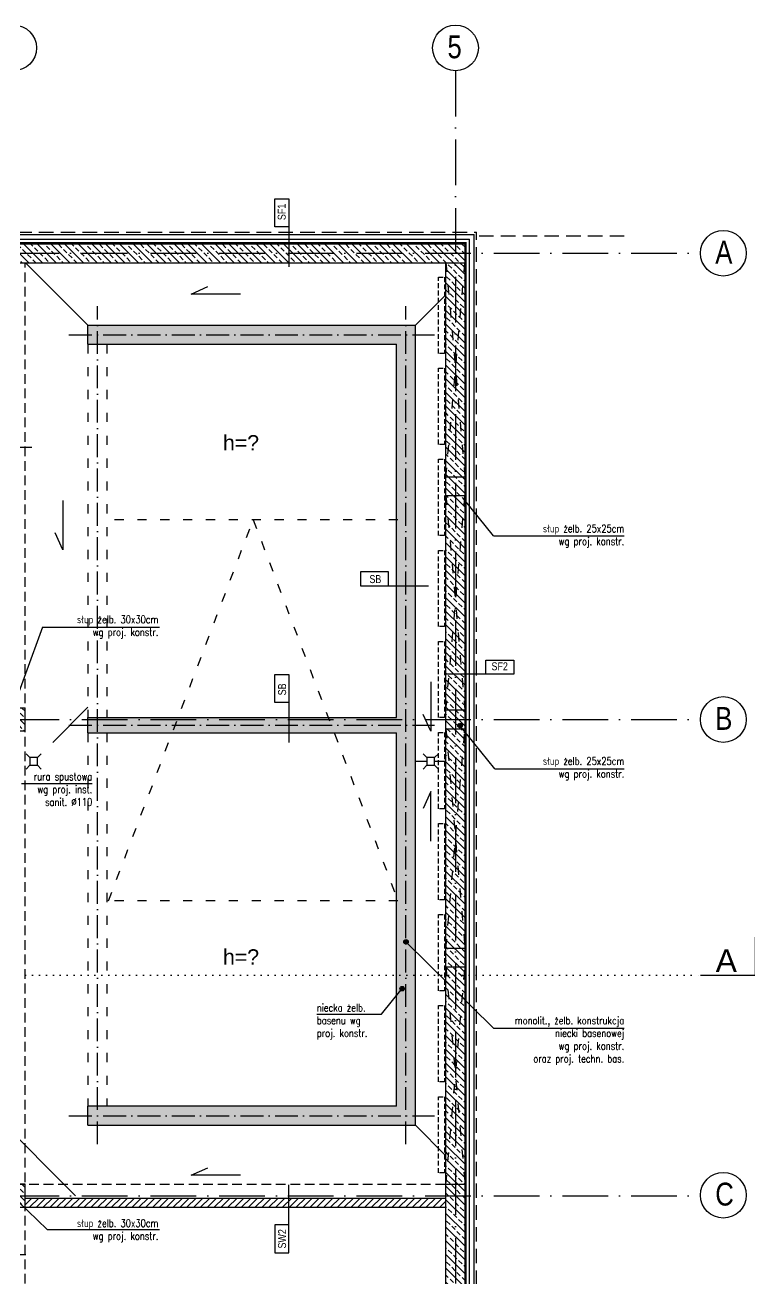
# Model space of a CAD drawing. Header units: millimetres. Extents: x 58205 to 122423, y 1055 to 94479.
# Drawn here: x 70700 to 71652, y 3144 to 4789 of the extents above; entities that cross this region are included whole.
import ezdxf

# ---------------------------------------------------------------- set-up
doc = ezdxf.new("R2010")
doc.units = ezdxf.units.MM
for name, pattern in [('ACAD_ISO03W100', [30, 12, -18]), ('ACAD_ISO07W100', [3, 0, -3]), ('ACAD_ISO10W100', [18, 12, -3, 0, -3]), ('HIDDEN', [9.525, 6.35, -3.175])]:
    doc.linetypes.add(name, pattern=pattern)
for name, color, linetype in [('+48_HACZE', 253, 'Continuous'), ('+48_IZOLACJE', 4, 'Continuous'), ('+48_MEBLE', 251, 'Continuous'), ('+48_OPISY', 3, 'Continuous'), ('+48_OPISY T', 3, 'Continuous'), ('+48_OPISY_STOLARKA', 3, 'Continuous'), ('+48_OPISY_ŚCIAN', 3, 'Continuous'), ('+48_OSIE', 8, 'Continuous'), ('+48_PODCIĄG', 4, 'ACAD_ISO03W100'), ('+48_PRZEBICIA', 143, 'Continuous'), ('+48_SCIANY', 1, 'Continuous'), ('+48_STOLARKA_DRZWI', 3, 'Continuous'), ('+48_WEŁNA', 252, 'Continuous'), ('+48_WIDOK', 5, 'Continuous'), ('SCHODY_', 2, 'Continuous')]:
    doc.layers.add(name, color=color, linetype=linetype)
doc.layers.get('0').freeze()
doc.styles.add('ARIAL', font='ARIAL.TTF')
doc.styles.get("Standard").update_dxf_attribs({"font": 'ARIAL.TTF'})
doc.styles.add('WRP_ARIAL', font='ARIAL.TTF', dxfattribs={"width": 0.8})
doc.linetypes.add('ZIGZAG', pattern='A,0.00254,-5.08,[131,ltypeshp.shx,S=5.08,R=0,X=-5.08,Y=0],-10.16,[131,ltypeshp.shx,S=5.08,R=180,X=5.08,Y=0],-5.08', length=20.32254)

# ---------------------------------------------------------------- blocks, each defined once
blk = doc.blocks.new('OZN_OSI')
at = {"layer": '+48_OSIE', "linetype": 'Continuous', "ltscale": 5}
blk.add_circle((0, -30), 30, dxfattribs=at)
at = {"layer": '+48_OSIE', "linetype": 'Continuous', "ltscale": 5, "style": 'WRP_ARIAL', "width": 0.8}
blk.add_attdef('NR', (-23.3, -43.5), '', height=30, dxfattribs=at)
blk = doc.blocks.new('SCIANA')
at = {"layer": '+48_OPISY_ŚCIAN', "ltscale": 5}
blk.add_line((-25, 0), (25, 0), dxfattribs=at)
blk.add_lwpolyline([(-60, 0), (-25, 0), (-25, 17.5), (-60, 17.5)], close=True, dxfattribs=at)
at = {"layer": '+48_OPISY_ŚCIAN', "ltscale": 5, "style": 'WRP_ARIAL', "width": 0.8}
blk.add_attdef('TYP', (-53.6, 4.8), '', height=10, dxfattribs=at)
blk = doc.blocks.new('kratka 10x10')
for p, q in [((-5, 5.1), (-10, 10.1)), ((5, 5.1), (10, 10.1)), ((-5, -4.9), (-10, -9.9)), ((5, -4.9), (10, -9.9))]:
    blk.add_line(p, q)
blk.add_lwpolyline([(5, 5.1), (-5, 5.1), (-5, -4.9), (5, -4.9)], close=True)
blk = doc.blocks.new('OPIS_STOLARKA')
at = {"layer": '+48_OPISY_STOLARKA'}
blk.add_line((0, 30), (0, -30), dxfattribs=at)
at = {"layer": '+48_STOLARKA_DRZWI'}
blk.add_circle((0, -45), 15, dxfattribs=at)
at = {"layer": '+48_OPISY_STOLARKA', "style": 'WRP_ARIAL', "width": 0.8}
for tag, p in [('SZER', (-2.3, -15.9)), ('WYS', (14.3, -13.6)), ('OZN', (5, -51.3))]:
    blk.add_attdef(tag, p, '', height=10, rotation=90, dxfattribs=at)

msp = doc.modelspace()

# ---------------------------------------------------------------- hatches: boundary and pattern name
at = {"layer": '+48_HACZE'}
h = msp.add_hatch(dxfattribs=at)
h.set_pattern_fill('ANSI33', color=256, scale=2, angle=90, style=0)
h.paths.add_polyline_path([(71277.984, 4489.671), (71265.484, 4489.671), (71265.484, 4001.5), (71273.226, 4001.5), (71277.984, 4001.5)])
h.paths.add_polyline_path([(71265.484, 4489.671), (70685.484, 4489.671), (70685.484, 4477.183), (71252.984, 4477.187), (71252.984, 4001.5), (71265.484, 4001.5)])
h.paths.add_polyline_path([(71265.484, 4502.176), (70685.484, 4502.175), (70685.484, 4489.671), (71265.484, 4489.671)])
h.paths.add_polyline_path([(71277.984, 4502.176), (71265.484, 4502.176), (71265.484, 4489.671), (71277.984, 4489.671)])
h = msp.add_hatch(dxfattribs=at)
h.set_pattern_fill('ANSI33', color=256, scale=2, angle=90, style=0)
h.paths.add_polyline_path([(70782.984, 3345.171), (70782.984, 3370.171), (71187.984, 3370.171), (71187.984, 3860.171), (70782.984, 3860.171), (70782.984, 3880.171), (71187.984, 3880.171), (71187.984, 4370.171), (70782.984, 4370.171), (70782.984, 4395.171), (71212.984, 4395.171), (71212.984, 3345.171)])
h = msp.add_hatch(dxfattribs=at)
h.set_pattern_fill('ANSI33', color=256, scale=2, angle=90, style=0)
h.paths.add_polyline_path([(71265.484, 4001.5), (71252.984, 4001.5), (71252.984, 3877.671), (71265.484, 3877.671)])
h.paths.add_polyline_path([(71277.984, 4001.5), (71273.226, 4001.5), (71265.484, 4001.5), (71265.484, 3877.671), (71277.984, 3877.671)])
h.paths.add_polyline_path([(71277.984, 3877.671), (71265.484, 3877.671), (71265.484, 3542.146), (71277.984, 3542.146)])
h.paths.add_polyline_path([(71265.484, 3877.671), (71252.984, 3877.671), (71252.984, 3542.146), (71265.484, 3542.146)])
h = msp.add_hatch(dxfattribs=at)
h.set_pattern_fill('ANSI33', color=256, scale=2, angle=90, style=0)
h.set_pattern_definition([(135, (1400, 3e-11), (-8.9802561, -8.9802561), []), (135, (1400, 8.98), (-8.9802561, -8.9802561), [6.35, -3.175])])
h.paths.add_polyline_path([(70670.484, 3862.671), (70700.484, 3862.671), (70700.484, 3892.671), (70670.484, 3892.671)])
h = msp.add_hatch(dxfattribs=at)
h.set_pattern_fill('ANSI33', color=256, scale=2, angle=90, style=0)
h.paths.add_polyline_path([(71277.984, 3252.671), (71265.484, 3252.671), (71265.484, 2647.671), (71277.984, 2647.671)])
h.paths.add_polyline_path([(71265.484, 3252.671), (71252.984, 3252.671), (71252.984, 2647.671), (71265.484, 2647.671)])
h.paths.add_polyline_path([(71265.484, 3542.146), (71252.984, 3542.146), (71252.984, 3252.671), (71265.484, 3252.671)])
h.paths.add_polyline_path([(71277.984, 3542.146), (71265.484, 3542.146), (71265.484, 3252.671), (71277.984, 3252.671)])
h = msp.add_hatch(dxfattribs=at)
h.set_pattern_fill('ANSI33', color=256, scale=2, angle=90, style=0)
h.set_pattern_definition([(135, (1400, -625), (-8.9802561, -8.9802561), []), (135, (1400, -616.02), (-8.9802561, -8.9802561), [6.35, -3.175])])
h.paths.add_polyline_path([(70670.484, 3237.671), (70700.484, 3237.671), (70700.484, 3267.671), (70670.484, 3267.671)])
h = msp.add_hatch(dxfattribs=at)
h.set_pattern_fill('ANSI31', color=256, scale=2, angle=180, style=0)
h.paths.add_polyline_path([(70999.984, 3237.671), (70999.984, 3249.671), (70700.484, 3249.671), (70700.484, 3237.671)])
h.paths.add_polyline_path([(71252.984, 3237.671), (71252.984, 3249.671), (70999.984, 3249.671), (70999.984, 3237.671)])
at = {"layer": '+48_OPISY T'}
h = msp.add_hatch(color=256, dxfattribs=at)
edge = h.paths.add_edge_path()
edge.add_arc((71271.377, 3869.773), 3, 0, 360)
h = msp.add_hatch(color=256, dxfattribs=at)
edge = h.paths.add_edge_path()
edge.add_arc((71200.484, 3585.969), 3, 0, 360)
h = msp.add_hatch(color=256, dxfattribs=at)
edge = h.paths.add_edge_path()
edge.add_arc((71195.556, 3524.507), 3, 0, 360)

# ---------------------------------------------------------------- linework, layer by layer
at = {"layer": '+48_IZOLACJE', "linetype": 'ACAD_ISO03W100', "ltscale": 0.5}
msp.add_lwpolyline([(68345.984, 3438.793, 2, 2, 0), (68345.984, 4503.171, 2, 2, 0), (68831.984, 4503.171, 2, 2, 0), (71278.984, 4503.171, 2, 2, 0), (71278.984, 2292.171, 2, 2, 0), (70214.484, 2292.171, 2, 2, 0), (70214.484, 2409.171, 2, 2, 0), (68831.984, 2409.171, 2, 2, 0), (68831.984, 3826.648, 0, 0, 0)], format="xyseb", dxfattribs=at)
at = {"layer": '+48_MEBLE'}
for p, q in [((70782.984, 4395.171), (70700.984, 4477.171)), ((71212.984, 4395.171), (71252.984, 4435.171)), ((70736.734, 3847.671), (70782.984, 3893.921)), ((71227.984, 3822.671), (71212.984, 3822.671)), ((71252.984, 3822.671), (71237.984, 3822.671)), ((70766.734, 3252.671), (70502.734, 3516.671)), ((71212.984, 3345.171), (71252.984, 3305.171))]:
    msp.add_line(p, q, dxfattribs=at)
at = {"layer": '+48_OPISY'}
for p, q in [((71315.531, 4118.801), (71275.339, 4168.671)), ((71315.531, 4118.801), (71487.052, 4118.801)), ((70723.249, 3998.745), (70678.878, 3876.355)), ((70723.249, 3998.745), (70876.791, 3998.745)), ((71317.293, 3812.801), (71271.377, 3869.773)), ((71317.293, 3812.801), (71487.052, 3812.801)), ((70788.74, 3793.363), (70695.607, 3793.363)), ((71315.531, 3472.581), (71200.484, 3585.969)), ((71315.531, 3472.581), (71487.052, 3472.581)), ((70729.413, 3208.363), (70691.637, 3245.235)), ((70729.413, 3208.363), (70876.791, 3208.363))]:
    msp.add_line(p, q, dxfattribs=at)
at = {"layer": '+48_OPISY', "linetype": 'ACAD_ISO07W100', "ltscale": 3}
msp.add_line((67852.909, 3542.146), (71587.052, 3542.146), dxfattribs=at)
at = {"layer": '+48_OPISY', "ltscale": 5}
msp.add_lwpolyline([(71587.052, 3542.146), (71663.052, 3542.146), (71663.052, 3592.146), (71659.052, 3592.146), (71659.052, 3542.146), (71663.052, 3542.146)], dxfattribs=at)
at = {"layer": '+48_OPISY'}
msp.add_lwpolyline([(71083.438, 3490.832), (71168.416, 3490.832), (71195.556, 3524.507)], dxfattribs=at)
at = {"layer": '+48_OPISY T'}
for centre in [(71271.377, 3869.773), (71200.484, 3585.969), (71195.556, 3524.507)]:
    msp.add_circle(centre, 3, dxfattribs=at)
at = {"layer": '+48_OSIE', "linetype": 'ACAD_ISO10W100', "ltscale": 5}
for p, q in [((71265.484, 4729.061), (71265.484, 2018.827)), ((67891.946, 4489.671), (71587.052, 4489.671)), ((67891.946, 3877.671), (71587.052, 3877.671)), ((67891.945, 3252.671), (71587.052, 3252.671))]:
    msp.add_line(p, q, dxfattribs=at)
at = {"layer": '+48_OSIE', "linetype": 'ACAD_ISO10W100', "ltscale": 2.5}
for p, q in [((70795.484, 3320.171), (70795.484, 4420.171)), ((71200.484, 3320.171), (71200.484, 4420.171)), ((70757.984, 4382.671), (71237.984, 4382.671)), ((70757.984, 3870.171), (71237.984, 3870.171)), ((70757.984, 3357.671), (71237.984, 3357.671))]:
    msp.add_line(p, q, dxfattribs=at)
at = {"layer": '+48_PODCIĄG', "linetype": 'HIDDEN', "ltscale": 2}
for p, q in [((70700.484, 2318.171), (70700.484, 4477.173)), ((68857.984, 3267.671), (71252.984, 3267.671)), ((68857.984, 3237.671), (71249.984, 3237.671))]:
    msp.add_line(p, q, dxfattribs=at)
at = {"layer": '+48_PRZEBICIA', "linetype": 'HIDDEN'}
for points in [[(71242.984, 4458.171), (71250.984, 4458.171), (71250.984, 4358.171), (71242.984, 4358.171)], [(71242.984, 4338.671), (71250.984, 4338.671), (71250.984, 4238.671), (71242.984, 4238.671)], [(71242.984, 4219.171), (71250.984, 4219.171), (71250.984, 4119.171), (71242.984, 4119.171)], [(71242.984, 4099.671), (71250.984, 4099.671), (71250.984, 3999.671), (71242.984, 3999.671)], [(71242.984, 3980.171), (71250.984, 3980.171), (71250.984, 3880.171), (71242.984, 3880.171)], [(71242.984, 3860.671), (71250.984, 3860.671), (71250.984, 3760.671), (71242.984, 3760.671)], [(71242.984, 3741.171), (71250.984, 3741.171), (71250.984, 3641.171), (71242.984, 3641.171)], [(71242.984, 3621.671), (71250.984, 3621.671), (71250.984, 3521.671), (71242.984, 3521.671)], [(71242.984, 3502.171), (71250.984, 3502.171), (71250.984, 3402.171), (71242.984, 3402.171)], [(71242.984, 3382.671), (71250.984, 3382.671), (71250.984, 3282.671), (71242.984, 3282.671)]]:
    msp.add_lwpolyline(points, close=True, dxfattribs=at)
at = {"layer": '+48_SCIANY'}
for p, q in [((68832.984, 4502.171), (71277.984, 4502.171)), ((68857.984, 4477.171), (71277.984, 4477.171)), ((70782.984, 4370.171), (70782.984, 4395.171)), ((71212.984, 3345.171), (71212.984, 4395.171)), ((71187.984, 3880.171), (71187.984, 4370.171)), ((70782.984, 3860.171), (70782.984, 3880.171)), ((71187.984, 3370.171), (71187.984, 3860.171)), ((70782.984, 3345.171), (70782.984, 3370.171))]:
    msp.add_line(p, q, dxfattribs=at)
at = {"layer": '+48_SCIANY', "ltscale": 0.3}
for p, q in [((71277.984, 2293.171), (71277.984, 4502.176)), ((71252.984, 2318.171), (71252.984, 4477.187)), ((71187.984, 3370.171), (70782.984, 3370.171)), ((71252.984, 3267.671), (71277.984, 3267.671)), ((70700.484, 3249.671), (71252.984, 3249.671)), ((70700.484, 3237.671), (71252.984, 3237.671))]:
    msp.add_line(p, q, dxfattribs=at)
at = {"layer": '+48_SCIANY', "ltscale": 3}
for p, q in [((70782.984, 4395.171), (71212.984, 4395.171)), ((70782.984, 4370.171), (71187.984, 4370.171)), ((70782.984, 3880.171), (71187.984, 3880.171)), ((70782.984, 3860.171), (71187.984, 3860.171)), ((70782.984, 3345.171), (71212.984, 3345.171))]:
    msp.add_line(p, q, dxfattribs=at)
at = {"layer": '+48_SCIANY', "ltscale": 0.3}
for points in [[(71252.984, 4196.171), (71277.984, 4196.171), (71277.984, 4171.171), (71252.984, 4171.171)], [(71252.984, 3890.171), (71277.984, 3890.171), (71277.984, 3865.171), (71252.984, 3865.171)], [(71252.984, 3577.671), (71277.984, 3577.671), (71277.984, 3552.671), (71252.984, 3552.671)]]:
    msp.add_lwpolyline(points, close=True, dxfattribs=at)
at = {"layer": '+48_SCIANY', "ltscale": 3}
for points in [[(70670.484, 3862.671), (70700.484, 3862.671), (70700.484, 3892.671), (70670.484, 3892.671)], [(70670.484, 3237.671), (70700.484, 3237.671), (70700.484, 3267.671), (70670.484, 3267.671)]]:
    msp.add_lwpolyline(points, close=True, dxfattribs=at)
at = {"layer": '+48_WEŁNA', "linetype": 'ZIGZAG', "ltscale": 0.9}
for p in [(68340.984, 4508.171), (71283.984, 2287.171)]:
    msp.add_line(p, (71283.984, 4508.171), dxfattribs=at)
at = {"layer": '+48_WIDOK'}
for p in [(68334.984, 4514.171), (71289.984, 2281.171)]:
    msp.add_line(p, (71289.984, 4514.171), dxfattribs=at)
at = {"layer": '+48_WIDOK', "linetype": 'HIDDEN', "ltscale": 3}
for p in [(68346.984, 4517.171), (71292.984, 2278.171)]:
    msp.add_line(p, (71292.984, 4517.171), dxfattribs=at)
at = {"layer": '+48_WIDOK', "linetype": 'ACAD_ISO03W100'}
for p, q in [((71252.984, 4196.171), (71277.984, 4477.171)), ((71252.984, 4477.171), (71277.984, 4196.171)), ((71252.984, 3890.171), (71277.984, 4171.171)), ((71252.984, 4171.171), (71277.984, 3890.171)), ((71189.984, 4139.676), (70809.984, 4139.676)), ((71252.984, 3865.171), (71277.984, 3577.671)), ((71252.984, 3577.671), (71277.984, 3865.171)), ((71189.984, 3639.822), (70809.984, 3639.822)), ((71252.984, 3552.671), (71277.984, 3267.671)), ((71252.984, 3267.671), (71277.984, 3552.671))]:
    msp.add_line(p, q, dxfattribs=at)
at = {"layer": '+48_WIDOK', "linetype": 'HIDDEN', "ltscale": 3}
msp.add_lwpolyline([(71487.052, 4512.171), (71289.984, 4512.171)], dxfattribs=at)
at = {"layer": '+48_WIDOK'}
for points in [[(70983.401, 4436.07), (70918.508, 4436.07), (70940.601, 4445.896)], [(70749.859, 4165.313), (70749.859, 4100.419), (70740.032, 4122.512)], [(71233.035, 3927.134), (71233.035, 3862.24), (71223.208, 3884.333)], [(71233.035, 3718.209), (71233.035, 3783.102), (71223.208, 3761.009)], [(70983.401, 3279.558), (70918.508, 3279.558), (70940.601, 3289.384)]]:
    msp.add_lwpolyline(points, dxfattribs=at)
at = {"layer": '+48_WIDOK', "linetype": 'ACAD_ISO03W100'}
for points in [[(70782.984, 4370.171), (70782.984, 3880.171)], [(70807.984, 4370.171), (70807.984, 3880.171)], [(70809.984, 3639.822), (70999.984, 4139.676), (71189.984, 3639.822)], [(70782.984, 3860.171), (70782.984, 3370.171)], [(70807.984, 3860.171), (70807.984, 3370.171)]]:
    msp.add_lwpolyline(points, dxfattribs=at)

# ---------------------------------------------------------------- block references
at = {"layer": '+48_OPISY_STOLARKA'}
ref = msp.add_blockref('OPIS_STOLARKA', (70667.942, 3175.16), dxfattribs=dict(at, xscale=1.119999999995343, yscale=1.119999999995343, zscale=1.12, rotation=270))
ref.add_attrib('SZER', '90       ', (70656.784, 3176.806), dxfattribs={"height": 11.2, "style": 'WRP_ARIAL', "width": 0.8})
ref.add_attrib('WYS', '200', (70653.11, 3162.125), dxfattribs={"height": 11.2, "style": 'WRP_ARIAL', "width": 0.8})
at = {"layer": '+48_OPISY_ŚCIAN'}
ref = msp.add_blockref('SCIANA', (71046.589, 4497.927), dxfattribs=dict(at, xscale=-1.049999999999955, yscale=1.049999999999955, zscale=1.05, rotation=90))
ref.add_attrib('TYP', 'SF1', (71042.603, 4533.084), dxfattribs={"ltscale": 5, "height": 10.5, "rotation": 90, "style": 'WRP_ARIAL', "width": 0.8})
ref = msp.add_blockref('SCIANA', (70682.953, 4235.26), dxfattribs=dict(at, xscale=1.049999999999272, yscale=1.049999999999955, zscale=1.05))
ref.add_attrib('TYP', 'SW2', (70625.593, 4239.393), dxfattribs={"ltscale": 5, "height": 10.5, "style": 'WRP_ARIAL', "width": 0.8})
ref = msp.add_blockref('SCIANA', (71203.796, 4053.246), dxfattribs=dict(at, xscale=1.049999999999272, yscale=1.049999999999955, zscale=1.05))
ref.add_attrib('TYP', 'SB', (71152.501, 4056.726), dxfattribs={"ltscale": 5, "height": 10.5, "style": 'WRP_ARIAL', "width": 0.8})
ref = msp.add_blockref('SCIANA', (71279.234, 3937.216), dxfattribs=dict(at, xscale=-1.049999999999272, yscale=1.049999999999955, zscale=1.05))
ref.add_attrib('TYP', 'SF2', (71312.724, 3942.256), dxfattribs={"ltscale": 5, "height": 10.5, "style": 'WRP_ARIAL', "width": 0.8})
ref = msp.add_blockref('SCIANA', (71046.589, 3873.692), dxfattribs=dict(at, xscale=-1.049999999999955, yscale=1.049999999999955, zscale=1.05, rotation=90))
ref.add_attrib('TYP', 'SB', (71043.108, 3909.429), dxfattribs={"ltscale": 5, "height": 10.5, "rotation": 90, "style": 'WRP_ARIAL', "width": 0.8})
ref = msp.add_blockref('SCIANA', (71046.589, 3240.787), dxfattribs=dict(at, xscale=1.049999999999955, yscale=1.049999999999955, zscale=1.05, rotation=90))
ref.add_attrib('TYP', 'SW2', (71043.108, 3183.427), dxfattribs={"ltscale": 5, "height": 10.5, "rotation": 90, "style": 'WRP_ARIAL', "width": 0.8})
at = {"layer": '+48_WIDOK', "ltscale": 0.3}
for p in [(70711.724, 3822.522), (71232.974, 3822.522)]:
    msp.add_blockref('kratka 10x10', p, dxfattribs=at)
at = {"layer": 'SCHODY_'}
ref = msp.add_blockref('OZN_OSI', (70685.484, 4789.061), dxfattribs=at)
ref.add_attrib('NR', '4', (70675.014, 4745.52), dxfattribs={"layer": '+48_OSIE', "linetype": 'Continuous', "ltscale": 5, "height": 30, "style": 'WRP_ARIAL', "width": 0.8})
ref = msp.add_blockref('OZN_OSI', (71265.484, 4789.061), dxfattribs=at)
ref.add_attrib('NR', '5', (71255.014, 4745.52), dxfattribs={"layer": '+48_OSIE', "linetype": 'Continuous', "ltscale": 5, "height": 30, "style": 'WRP_ARIAL', "width": 0.8})
ref = msp.add_blockref('OZN_OSI', (71617.052, 4519.671), dxfattribs=at)
ref.add_attrib('NR', 'A', (71606.582, 4476.13), dxfattribs={"layer": '+48_OSIE', "linetype": 'Continuous', "ltscale": 5, "height": 30, "style": 'WRP_ARIAL', "width": 0.8})
ref = msp.add_blockref('OZN_OSI', (71617.052, 3907.671), dxfattribs=at)
ref.add_attrib('NR', 'B', (71606.582, 3864.13), dxfattribs={"layer": '+48_OSIE', "linetype": 'Continuous', "ltscale": 5, "height": 30, "style": 'WRP_ARIAL', "width": 0.8})
ref = msp.add_blockref('OZN_OSI', (71617.052, 3283.362), dxfattribs=at)
ref.add_attrib('NR', 'C', (71606.582, 3239.82), dxfattribs={"layer": '+48_OSIE', "linetype": 'Continuous', "ltscale": 5, "height": 30, "style": 'WRP_ARIAL', "width": 0.8})

# ---------------------------------------------------------------- texts
at = {"layer": '+48_OPISY'}
for s, insert, char_height, width, attachment_point, style in [('h=?', (70960.247, 4230.935), 20, 234.93834, 7, 'ARIAL'), ('{\\Fromans|c238;słup żelb. 25x25cm \\Pwg proj. konstr.}', (71487.052, 4133.325), 10, 267.38166, 3, 'WRP_ARIAL'), ('{\\Fromans|c238;słup żelb. 30x30cm \\Pwg proj. konstr.}', (70875.477, 4014.047), 10, 267.38166, 3, 'WRP_ARIAL'), ('{\\Fromans|c238;słup żelb. 25x25cm \\Pwg proj. konstr.}', (71487.052, 3828.214), 10, 267.38166, 3, 'WRP_ARIAL'), ('{\\Fromans|c238;rura spustowa\\Pwg proj. inst. \\Psanit. %%C110}', (70788.74, 3807.838), 10, 267.38166, 3, 'WRP_ARIAL'), ('h=?', (70960.247, 3556.141), 20, 234.93834, 7, 'ARIAL'), ('{\\Fromans|c238;niecka żelb. \\Pbasenu wg \\Pproj. konstr.}', (71083.438, 3504.531), 10, 235.93626, 1, 'WRP_ARIAL'), ('{\\Fromans|c238;monolit., żelb. konstrukcja \\Pniecki basenowej \\Pwg proj. konstr. \\Poraz proj. techn. bas.}', (71487.052, 3487.691), 10, 267.38166, 3, 'WRP_ARIAL'), ('{\\Fromans|c238;słup żelb. 30x30cm\\P wg proj. konstr.}', (70875.477, 3221.627), 10, 267.38166, 3, 'WRP_ARIAL')]:
    msp.add_mtext(s, dxfattribs=dict(at, insert=insert, char_height=char_height, width=width, attachment_point=attachment_point, style=style))
at = {"layer": '+48_OPISY', "ltscale": 5}
msp.add_attdef('A', (71607.018, 3546.179), 'A', height=30, dxfattribs=at)

doc.saveas('drawing.dxf')
